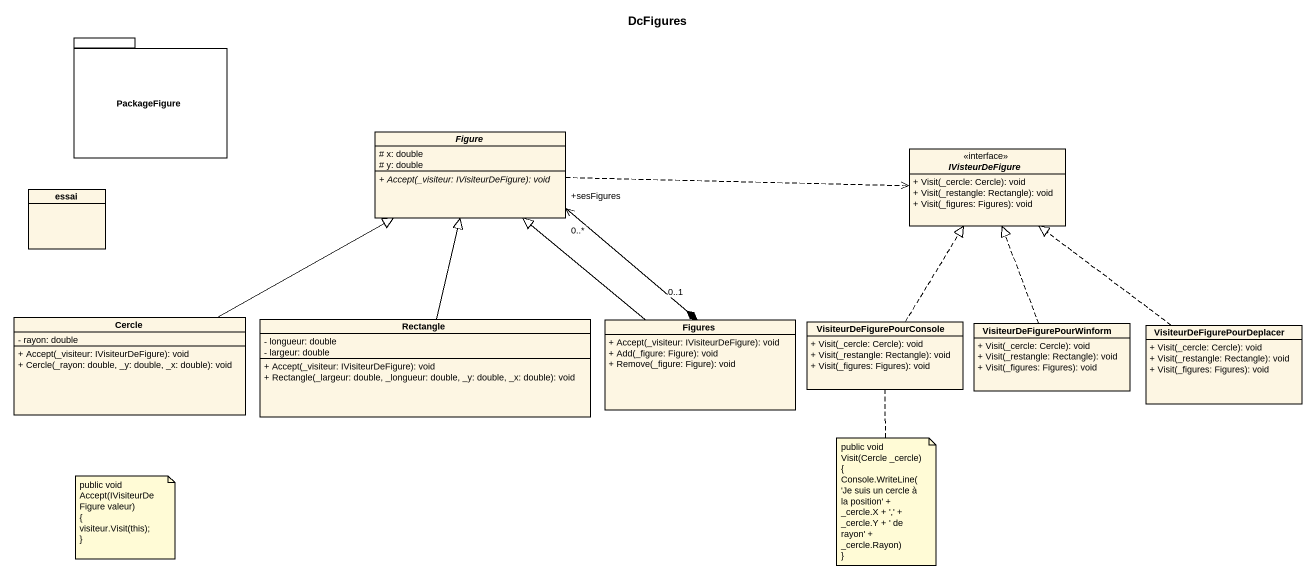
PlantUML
@startuml
title DcFigures
hide circle
hide empty members
skinparam classAttributeIconSize 0
package PackageFigure {
}
abstract class Figure {
  # x: double
  # y: double
  {abstract} + Accept(_visiteur: IVisiteurDeFigure): void
}
interface IVisteurDeFigure <<interface>> {
  + Visit(_cercle: Cercle): void
  + Visit(_restangle: Rectangle): void
  + Visit(_figures: Figures): void
}
class essai
class Cercle {
  - rayon: double
  + Accept(_visiteur: IVisiteurDeFigure): void
  + Cercle(_rayon: double, _y: double, _x: double): void
}
class "Rectangle" as Rectangle_ {
  - longueur: double
  - largeur: double
  + Accept(_visiteur: IVisiteurDeFigure): void
  + Rectangle(_largeur: double, _longueur: double, _y: double, _x: double): void
}
class Figures {
  + Accept(_visiteur: IVisiteurDeFigure): void
  + Add(_figure: Figure): void
  + Remove(_figure: Figure): void
}
class VisiteurDeFigurePourConsole {
  + Visit(_cercle: Cercle): void
  + Visit(_restangle: Rectangle): void
  + Visit(_figures: Figures): void
}
class VisiteurDeFigurePourWinform {
  + Visit(_cercle: Cercle): void
  + Visit(_restangle: Rectangle): void
  + Visit(_figures: Figures): void
}
class VisiteurDeFigurePourDeplacer {
  + Visit(_cercle: Cercle): void
  + Visit(_restangle: Rectangle): void
  + Visit(_figures: Figures): void
}
Figure .right.> IVisteurDeFigure
Figure "+sesFigures\n0..*" <--* "0..1" Figures
Cercle -right-|> Figure
Rectangle_ -up-|> Figure
Figures -up-|> Figure
VisiteurDeFigurePourConsole .up.|> IVisteurDeFigure
VisiteurDeFigurePourWinform .up.|> IVisteurDeFigure
VisiteurDeFigurePourDeplacer .up.|> IVisteurDeFigure
note bottom of VisiteurDeFigurePourConsole
  public void Visit(Cercle _cercle)
  {
  Console.WriteLine('Je suis un cercle à la position' + _cercle.X + ',' + _cercle.Y + ' de rayon' + _cercle.Rayon)
  ~}
end note
note as N2
  public void Accept(IVisiteurDeFigure valeur)
  {
  visiteur.Visit(this);
  ~}
end note
@enduml
